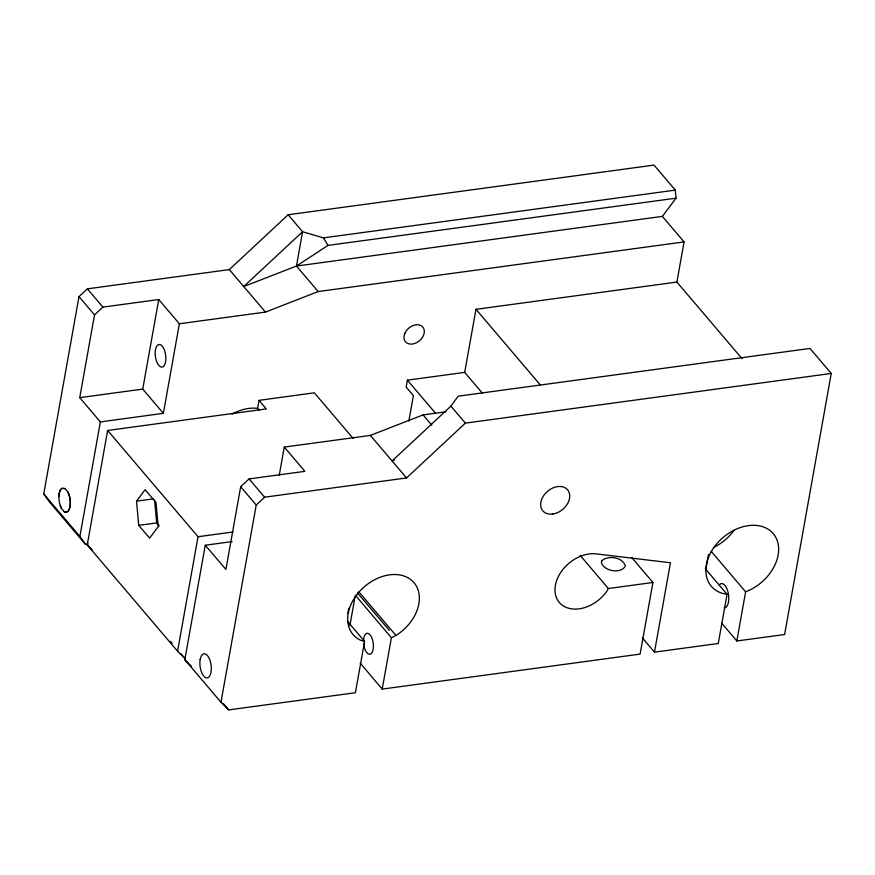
<?xml version="1.0" encoding="UTF-8"?>
<svg xmlns="http://www.w3.org/2000/svg" width="875" height="875" viewBox="0 0 875 875"><rect width="100%" height="100%" fill="white"/><g stroke="black" fill="none" stroke-linecap="round" stroke-linejoin="round"><path stroke-width="1.31" d="M259.241 410.288L257.622 408.384L259.022 400.356L314.344 392.82L353.139 438.419M180.928 653.702L185.314 658.853L177.581 651.208L87.248 544.95L107.636 430.456L266.306 408.931L259.022 400.356M705.633 570.522L708.477 554.564M88.211 544.009L85.52 544.37L49.383 501.845L43.75 493.927L78.991 296.647L87.38 288.848L229.316 269.587L288.137 214.758L654.019 165.102L675.303 190.116L676.058 198.166L662.353 216.388L296.461 266.044L243.72 286.541L302.586 231.744L323.477 237.858L675.303 190.116M79.745 397.655L94.522 314.902L102.911 307.103L158.747 299.534L179.364 323.772L163.373 413.339L100.373 421.914L79.745 397.655L142.745 389.102L163.373 413.339M85.52 544.37L79.888 536.452L100.373 421.914M142.745 389.102L158.747 299.534M177.581 651.208L198.034 536.725L107.636 430.456M347.769 621.666L364.591 641.386L355.403 692.727L228.714 709.898L220.981 702.242L184.811 659.706L205.264 545.234L232.083 541.581M446.02 411.786L423.062 414.903L370.377 435.411L284.266 447.092L304.894 471.341L249.069 478.92L240.669 486.752L225.914 569.439L205.264 545.234M742.022 358.63L676.889 282.067L684.064 241.916L318.172 291.561L296.461 266.044L302.586 231.744L288.137 214.758M220.981 702.242L256.222 505.028L264.622 497.197L406.547 477.947L465.358 423.128L831.25 373.461L784.623 634.506L736.837 640.981L721.831 623.339M279.267 475.169L284.266 447.092M347.867 613.539L348.83 608.18M349.902 625.461L355.086 596.488M482.322 393.116L464.68 372.378L407.389 380.166L406.153 387.1L413.394 395.609L408.844 421.072M631.761 557.594L652.925 582.477L640.117 654.095L382.211 689.095L391.398 637.744L355.316 595.175M464.68 372.378L475.978 309.312L676.889 282.067M736.837 640.981L745.62 591.795A40.644 29.531 -40.4 0 0 775.152 536.277A40.644 29.531 -40.4 0 0 716.384 544.25A40.644 29.531 -40.4 0 0 727.048 594.311L718.266 643.497L654.478 652.148L670.458 562.756L596.247 553.897A32.517 23.625 -40.4 0 0 558.797 575.673A32.517 23.625 -40.4 0 0 567.514 607.906A32.517 23.625 -40.4 0 0 606.484 591.741L608.344 588.525L652.925 582.477M394.614 459.988L392.109 460.961L450.898 406.131L458.139 396.189L809.966 348.447L831.25 373.461M136.511 501.156L145.119 489.727L155.98 502.48L158.211 526.684L149.603 538.114L138.753 525.361L136.511 501.156L153.169 498.903M296.461 266.044L327.983 245.405L676.058 198.166M391.398 637.744L395.959 635.48A40.031 29.094 -40.4 0 0 414.477 583.242A40.031 29.094 -40.4 0 0 360.336 590.592A40.031 29.094 -40.4 0 0 360.631 640.27L364.591 641.386M179.364 323.772L265.475 312.091L318.172 291.561M138.753 525.361L156.691 522.922L159.195 525.864M198.034 536.725L232.969 531.989M65.013 488.6L62.103 488.392A12.195 5.556 82.2 0 0 59.5 502.95L61.359 508.353L64.28 511.766A12.195 5.556 82.2 0 0 70.087 506.559A12.195 5.556 82.2 0 0 67.834 491.892L65.013 488.6L62.005 488.283A12.195 5.534 82.3 0 0 58.822 496.573M87.248 544.95L92.083 549.73M184.811 659.706L191.581 666.4M662.353 216.388L684.064 241.916M711.189 551.316L745.62 591.795M705.337 568.794L727.048 594.311M475.978 309.312L540.367 385.011M580.125 555.352L608.344 588.525M450.898 406.131L465.358 423.128M642.327 637.853L654.478 652.148M407.389 380.166L435.597 413.339M423.062 414.903L431.747 425.108M229.316 269.587L265.475 312.091M370.377 435.411L406.547 477.947M358.641 591.587L395.959 635.48M357.525 592.998L389.266 630.317M87.38 288.848L102.911 307.103M249.069 478.92L264.622 497.197M78.991 296.647L94.522 314.902M240.669 486.752L256.222 505.028M170.406 641.32L172.156 643.377M223.42 703.675L228.714 709.898M43.75 493.927L79.888 536.452M360.216 663.13L382.211 689.095M323.477 237.858L327.983 245.405M61.458 508.462L60.189 505.52M154.569 500.073L156.691 522.922M232.039 414.17A40.644 29.542 -40.4 0 1 257.622 408.384M734.059 530.305A40.644 29.531 -40.4 0 1 714.12 547.192M719.261 585.014A12.195 5.545 82.3 0 1 728.186 592.911A12.195 5.545 82.3 0 1 724.172 607.775M67.725 491.783A12.195 5.534 82.3 0 1 69.967 506.45A12.195 5.534 82.3 0 1 64.17 511.656M363.519 640.73A10.566 4.791 82.3 0 1 370.847 635.95A10.566 4.791 82.3 0 1 371.383 653.417A10.566 4.791 82.3 0 1 363.595 643.431M404.884 333.266L404.097 335.792A11.375 8.269 -40.4 0 0 411.13 344.127A11.375 8.269 -40.4 0 0 423.402 335.595L424.189 333.069A11.375 8.269 -40.4 0 0 417.156 324.734A11.375 8.269 -40.4 0 0 404.884 333.266M601.88 560.667L601.3 562.22C603.553 571.211 620.725 574.35 625.362 566.07C622.945 557.233 608.366 554.936 601.88 560.667M552.748 514.019A16.253 11.812 -40.4 0 0 568.848 491.761A16.253 11.812 -40.4 0 0 543.998 495.13A16.253 11.812 -40.4 0 0 552.748 514.019M155.444 349.847A11.375 5.173 82.3 0 0 161.558 367.084A11.375 5.173 82.3 0 0 164.533 350.459A11.375 5.173 82.3 0 0 155.444 349.847M200.167 659.477A12.195 5.545 82.3 0 0 206.719 677.95A12.195 5.545 82.3 0 0 209.902 660.133A12.195 5.545 82.3 0 0 200.167 659.477"/></g></svg>
